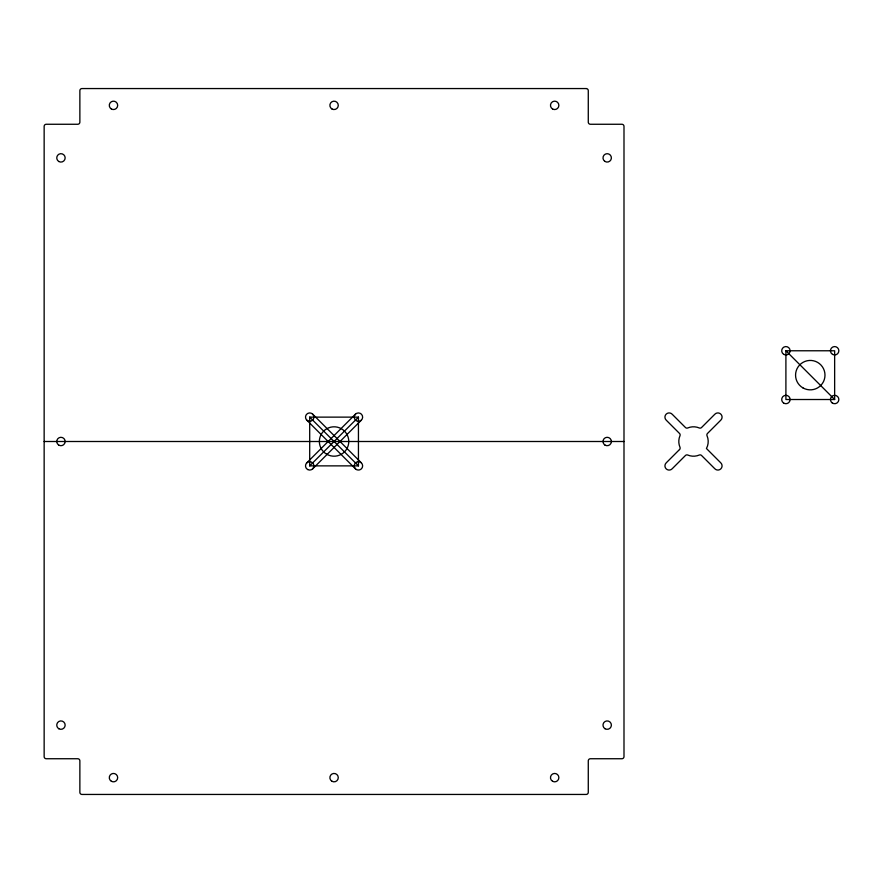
<?xml version="1.0" encoding="UTF-8"?>
<svg xmlns="http://www.w3.org/2000/svg" width="883" height="883" viewBox="0 0 883 883"><rect width="100%" height="100%" fill="white"/><g stroke="black" fill="none" stroke-linecap="round" stroke-linejoin="round"><path stroke-width="1.32" d="M306.732 462.902L355.474 414.16M309.701 465.871L358.443 417.129L309.701 417.129L309.701 465.871L358.443 465.871L358.443 417.129M312.67 468.84L361.412 420.098M785.903 350.772L834.645 350.772L834.645 399.513L785.903 399.513L785.903 350.772L834.645 399.513M44.15 441.5L623.994 441.5M312.67 414.16L361.412 462.902M309.701 417.129L358.443 465.871M306.732 420.098L355.474 468.84M679.513 449.546L666.323 462.747A4.205 4.205 0 0 0 666.157 468.84A4.205 4.205 0 0 0 672.261 468.685L685.462 455.485A2.097 2.097 0 0 1 687.758 455.043A14.702 14.702 0 0 0 699.248 455.043A2.097 2.097 0 0 1 701.555 455.485L714.755 468.685A4.205 4.205 0 0 0 720.848 468.84A4.205 4.205 0 0 0 720.683 462.747L706.444 448.498A14.702 14.702 0 0 0 707.04 435.761A2.097 2.097 0 0 1 707.493 433.454L720.694 420.253A4.205 4.205 0 0 0 720.848 414.16A4.205 4.205 0 0 0 714.744 414.315L701.555 427.515A2.097 2.097 0 0 1 699.248 427.957A14.702 14.702 0 0 0 687.758 427.957A2.097 2.097 0 0 1 685.462 427.515L672.261 414.315A4.205 4.205 0 0 0 666.157 414.16A4.205 4.205 0 0 0 666.323 420.253L679.513 433.454A2.097 2.097 0 0 1 679.965 435.761A14.702 14.702 0 0 0 679.965 447.239A2.097 2.097 0 0 1 679.513 449.546M586.18 88.554L81.964 88.554A2.097 2.097 0 0 0 79.867 90.651L79.867 122.163A2.097 2.097 0 0 1 77.759 124.26L46.247 124.26A2.097 2.097 0 0 0 44.15 126.368L44.15 756.632A2.097 2.097 0 0 0 46.247 758.74L77.759 758.74A2.097 2.097 0 0 1 79.867 760.837L79.867 792.349A2.097 2.097 0 0 0 81.964 794.446L586.18 794.446A2.097 2.097 0 0 0 588.277 792.349L588.277 760.837A2.097 2.097 0 0 1 590.385 758.74L621.897 758.74A2.097 2.097 0 0 0 623.994 756.632L623.994 126.368A2.097 2.097 0 0 0 621.897 124.26L590.385 124.26A2.097 2.097 0 0 1 588.277 122.163L588.277 90.651A2.097 2.097 0 0 0 586.18 88.554M307.604 420.772A4.205 4.205 0 0 0 313.906 417.129A4.205 4.205 0 0 0 307.604 413.487A4.205 4.205 0 0 0 307.604 420.772M356.346 469.513A4.205 4.205 0 0 0 362.648 465.871A4.205 4.205 0 0 0 356.346 462.228A4.205 4.205 0 0 0 356.346 469.513M356.092 420.606A4.205 4.205 0 0 0 362.637 417.427A4.205 4.205 0 0 0 356.611 413.354A4.205 4.205 0 0 0 356.092 420.606M307.604 469.513A4.205 4.205 0 0 0 313.906 465.871A4.205 4.205 0 0 0 307.604 462.228A4.205 4.205 0 0 0 307.604 469.513M326.721 454.237A14.702 14.702 0 0 0 348.774 441.5A14.702 14.702 0 0 0 326.721 428.763A14.702 14.702 0 0 0 326.721 454.237M783.552 402.99A4.205 4.205 0 0 0 790.097 399.811A4.205 4.205 0 0 0 784.071 395.727A4.205 4.205 0 0 0 783.552 402.99M832.294 402.99A4.205 4.205 0 0 0 838.839 399.811A4.205 4.205 0 0 0 832.812 395.727A4.205 4.205 0 0 0 832.294 402.99M832.548 354.403A4.205 4.205 0 0 0 838.85 350.772A4.205 4.205 0 0 0 832.548 347.129A4.205 4.205 0 0 0 832.548 354.403M783.806 354.403A4.205 4.205 0 0 0 790.108 350.772A4.205 4.205 0 0 0 783.806 347.129A4.205 4.205 0 0 0 783.806 354.403M802.923 387.88A14.702 14.702 0 0 0 824.987 375.143A14.702 14.702 0 0 0 802.923 362.405A14.702 14.702 0 0 0 802.923 387.88M552.57 108.995A4.205 4.205 0 0 0 558.873 105.353A4.205 4.205 0 0 0 552.57 101.722A4.205 4.205 0 0 0 552.57 108.995M111.379 108.995A4.205 4.205 0 0 0 117.682 105.353A4.205 4.205 0 0 0 111.379 101.722A4.205 4.205 0 0 0 111.379 108.995M331.975 108.995A4.205 4.205 0 0 0 338.277 105.353A4.205 4.205 0 0 0 331.975 101.722A4.205 4.205 0 0 0 331.975 108.995M604.833 161.357A4.205 4.205 0 0 0 611.378 158.178A4.205 4.205 0 0 0 605.352 154.106A4.205 4.205 0 0 0 604.833 161.357M604.833 444.977A4.205 4.205 0 0 0 611.378 441.798A4.205 4.205 0 0 0 605.352 437.725A4.205 4.205 0 0 0 604.833 444.977M605.087 728.762A4.205 4.205 0 0 0 611.389 725.12A4.205 4.205 0 0 0 605.087 721.477A4.205 4.205 0 0 0 605.087 728.762M58.852 161.523A4.205 4.205 0 0 0 65.154 157.88A4.205 4.205 0 0 0 58.852 154.238A4.205 4.205 0 0 0 58.852 161.523M58.598 444.977A4.205 4.205 0 0 0 65.143 441.798A4.205 4.205 0 0 0 59.117 437.725A4.205 4.205 0 0 0 58.598 444.977M58.852 728.762A4.205 4.205 0 0 0 65.154 725.12A4.205 4.205 0 0 0 58.852 721.477A4.205 4.205 0 0 0 58.852 728.762M552.57 781.278A4.205 4.205 0 0 0 558.873 777.647A4.205 4.205 0 0 0 552.57 774.005A4.205 4.205 0 0 0 552.57 781.278M111.379 781.278A4.205 4.205 0 0 0 117.682 777.647A4.205 4.205 0 0 0 111.379 774.005A4.205 4.205 0 0 0 111.379 781.278M331.975 781.278A4.205 4.205 0 0 0 338.277 777.647A4.205 4.205 0 0 0 331.975 774.005A4.205 4.205 0 0 0 331.975 781.278"/></g></svg>
